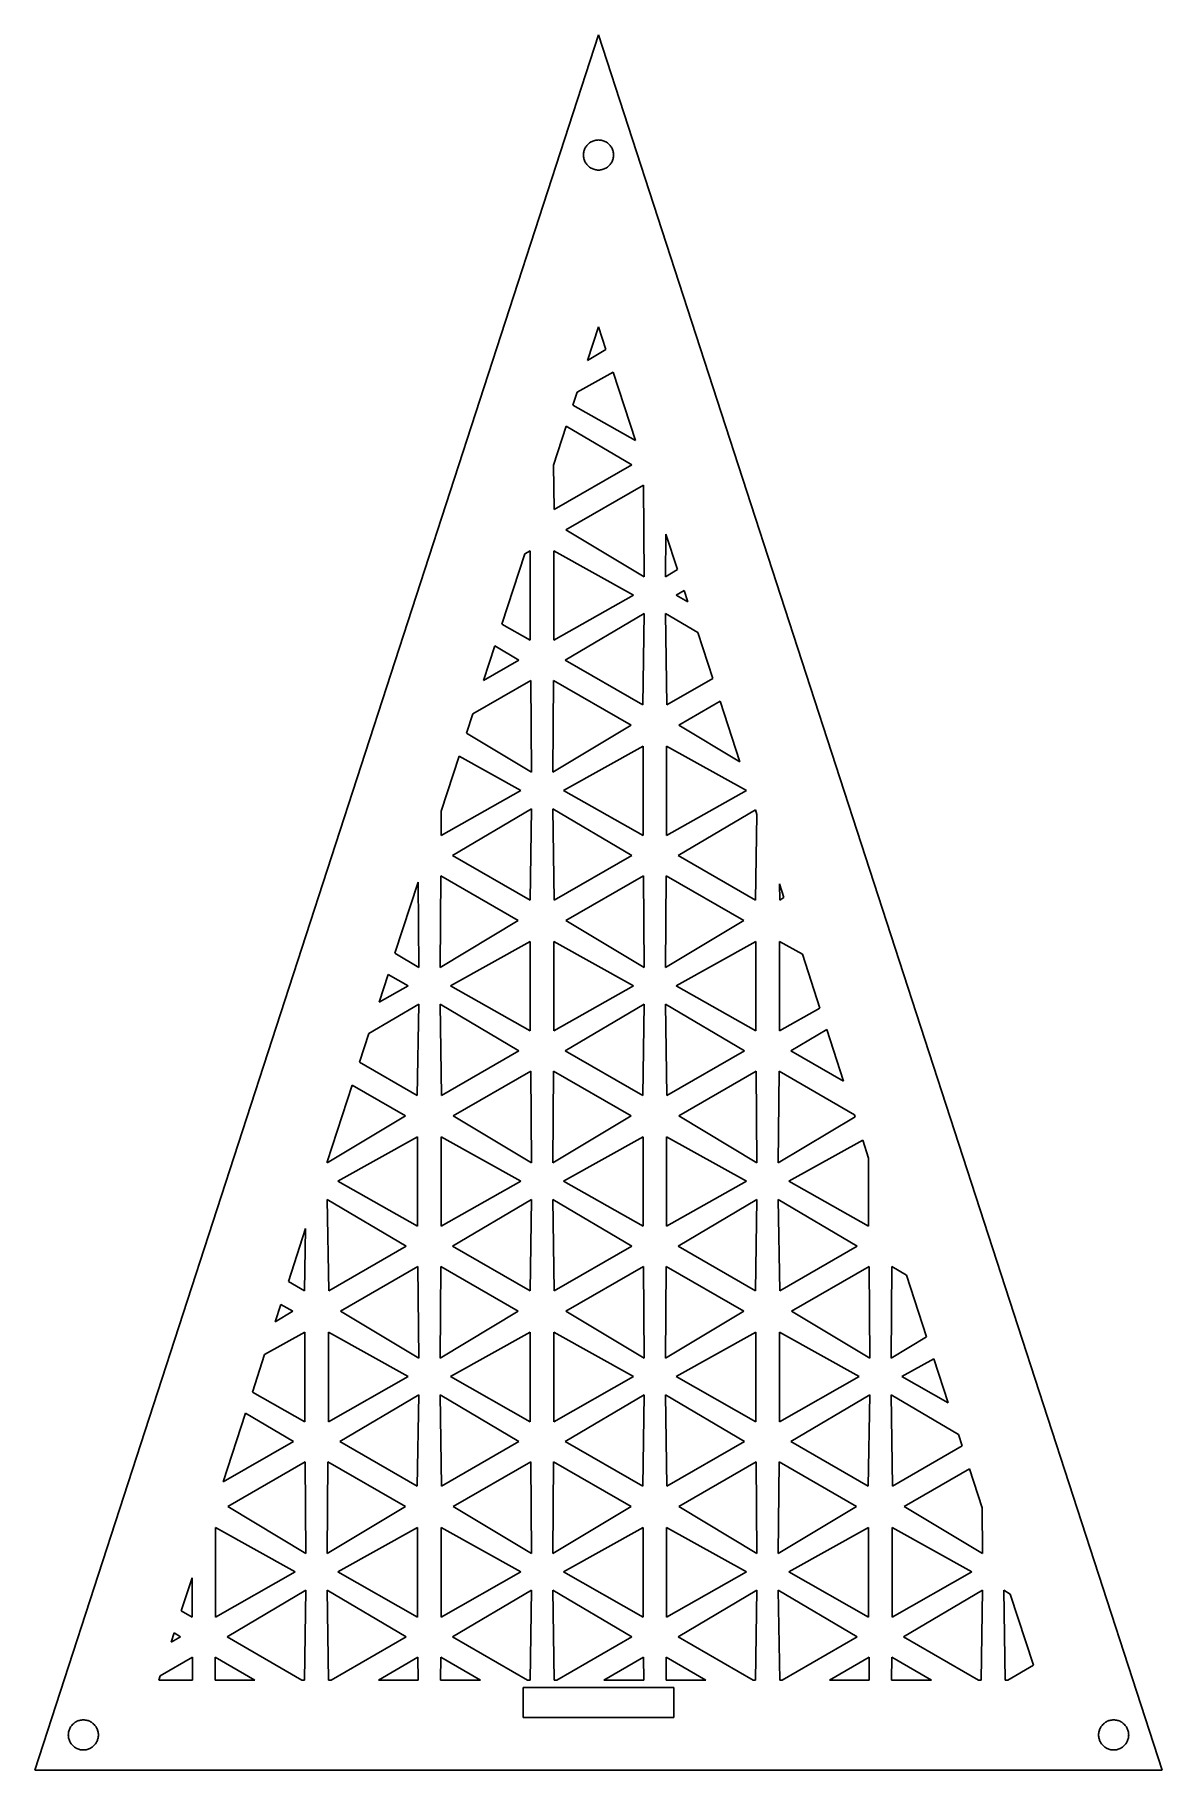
# Model space of a CAD drawing. Header units: metres. Extents: x -75 to 75, y 0 to 231.
import ezdxf

# ---------------------------------------------------------------- set-up
doc = ezdxf.new("R2010")
doc.units = ezdxf.units.M

msp = doc.modelspace()

# ---------------------------------------------------------------- linework, layer by layer
for p, q in [((0, 230.826), (-75, 0)), ((75, 0), (0, 230.826)), ((-2, 214.826), (-1.99605, 214.952)), ((-1.99605, 214.701), (-2, 214.826)), ((-1.99605, 214.952), (-1.98422, 215.077)), ((-1.98422, 214.576), (-1.99605, 214.701)), ((-1.98422, 215.077), (-1.96457, 215.201)), ((-1.96457, 215.201), (-1.93716, 215.324)), ((-1.93716, 215.324), (-1.9021, 215.444)), ((-1.9021, 215.444), (-1.85954, 215.562)), ((-1.85954, 215.562), (-1.80965, 215.678)), ((-1.80965, 215.678), (-1.75261, 215.79)), ((-1.75261, 215.79), (-1.68864, 215.898)), ((-1.68864, 215.898), (-1.61803, 216.002)), ((-1.61803, 216.002), (-1.54102, 216.101)), ((-1.54102, 216.101), (-1.45793, 216.195)), ((-1.45793, 216.195), (-1.36908, 216.284)), ((-1.36908, 216.284), (-1.27484, 216.367)), ((-1.27484, 216.367), (-1.17557, 216.444)), ((-1.17557, 216.444), (-1.07164, 216.515)), ((-1.07164, 216.515), (-0.963501, 216.579)), ((-0.963501, 216.579), (-0.851547, 216.636)), ((-0.851547, 216.636), (-0.736237, 216.686)), ((-0.736237, 216.686), (-0.618027, 216.728)), ((-0.618027, 216.728), (-0.497375, 216.763)), ((-0.497375, 216.763), (-0.374756, 216.791)), ((-0.374756, 216.791), (-0.250656, 216.81)), ((-0.250656, 216.81), (-0.12558, 216.822)), ((-0.12558, 216.822), (0, 216.826)), ((0, 216.826), (0.12558, 216.822)), ((0.12558, 216.822), (0.250656, 216.81)), ((0.250656, 216.81), (0.374756, 216.791)), ((0.374756, 216.791), (0.497375, 216.763)), ((0.497375, 216.763), (0.618027, 216.728)), ((0.618027, 216.728), (0.736237, 216.686)), ((0.736237, 216.686), (0.851547, 216.636)), ((0.851547, 216.636), (0.963501, 216.579)), ((0.963501, 216.579), (1.07164, 216.515)), ((1.07164, 216.515), (1.17557, 216.444)), ((1.17557, 216.444), (1.27484, 216.367)), ((1.27484, 216.367), (1.36908, 216.284)), ((1.36908, 216.284), (1.45793, 216.195)), ((1.45793, 216.195), (1.54102, 216.101)), ((1.54102, 216.101), (1.61803, 216.002)), ((1.61803, 216.002), (1.68864, 215.898)), ((1.68864, 215.898), (1.75261, 215.79)), ((1.75261, 215.79), (1.80965, 215.678)), ((1.80965, 215.678), (1.85954, 215.562)), ((1.85954, 215.562), (1.9021, 215.444)), ((1.9021, 215.444), (1.93716, 215.324)), ((1.93716, 215.324), (1.96457, 215.201)), ((1.96457, 215.201), (1.98422, 215.077)), ((1.98422, 215.077), (1.99605, 214.952)), ((1.99605, 214.701), (1.98422, 214.576)), ((1.99605, 214.952), (2, 214.826)), ((2, 214.826), (1.99605, 214.701)), ((-1.96457, 214.451), (-1.98422, 214.576)), ((-1.93716, 214.329), (-1.96457, 214.451)), ((-1.9021, 214.208), (-1.93716, 214.329)), ((-1.85954, 214.09), (-1.9021, 214.208)), ((-1.80965, 213.975), (-1.85954, 214.09)), ((-1.75261, 213.863), (-1.80965, 213.975)), ((-1.68864, 213.755), (-1.75261, 213.863)), ((-1.61803, 213.651), (-1.68864, 213.755)), ((-1.54102, 213.551), (-1.61803, 213.651)), ((-1.45793, 213.457), (-1.54102, 213.551)), ((-1.36908, 213.368), (-1.45793, 213.457)), ((-1.27484, 213.285), (-1.36908, 213.368)), ((-1.17557, 213.208), (-1.27484, 213.285)), ((-1.07164, 213.138), (-1.17557, 213.208)), ((-0.963501, 213.074), (-1.07164, 213.138)), ((-0.851547, 213.017), (-0.963501, 213.074)), ((-0.736237, 212.967), (-0.851547, 213.017)), ((-0.618027, 212.924), (-0.736237, 212.967)), ((-0.497375, 212.889), (-0.618027, 212.924)), ((-0.374756, 212.862), (-0.497375, 212.889)), ((-0.250656, 212.842), (-0.374756, 212.862)), ((-0.12558, 212.83), (-0.250656, 212.842)), ((0, 212.826), (-0.12558, 212.83)), ((0.12558, 212.83), (0, 212.826)), ((0.250656, 212.842), (0.12558, 212.83)), ((0.374756, 212.862), (0.250656, 212.842)), ((0.497375, 212.889), (0.374756, 212.862)), ((0.618027, 212.924), (0.497375, 212.889)), ((0.736237, 212.967), (0.618027, 212.924)), ((0.851547, 213.017), (0.736237, 212.967)), ((0.963501, 213.074), (0.851547, 213.017)), ((1.07164, 213.138), (0.963501, 213.074)), ((1.17557, 213.208), (1.07164, 213.138)), ((1.27484, 213.285), (1.17557, 213.208)), ((1.36908, 213.368), (1.27484, 213.285)), ((1.45793, 213.457), (1.36908, 213.368)), ((1.54102, 213.551), (1.45793, 213.457)), ((1.61803, 213.651), (1.54102, 213.551)), ((1.68864, 213.755), (1.61803, 213.651)), ((1.75261, 213.863), (1.68864, 213.755)), ((1.80965, 213.975), (1.75261, 213.863)), ((1.85954, 214.09), (1.80965, 213.975)), ((1.9021, 214.208), (1.85954, 214.09)), ((1.93716, 214.329), (1.9021, 214.208)), ((1.96457, 214.451), (1.93716, 214.329)), ((1.98422, 214.576), (1.96457, 214.451)), ((-1.46313, 187.49), (0, 191.993)), ((0, 191.993), (0.986694, 188.957)), ((0.986694, 188.957), (-1.46313, 187.49)), ((-2.8251, 183.299), (1.95992, 185.961)), ((1.95992, 185.961), (4.9239, 176.839)), ((-3.39333, 181.55), (-2.8251, 183.299)), ((4.9239, 176.839), (-3.39333, 181.55)), ((-5.98599, 173.57), (-4.29678, 178.769)), ((-4.29678, 178.769), (4.4165, 173.643)), ((-5.89325, 167.691), (-5.98599, 173.57)), ((4.4165, 173.643), (-5.89325, 167.691)), ((-4.32495, 164.974), (5.98389, 170.926)), ((5.98389, 170.926), (6.08414, 158.744)), ((6.08414, 158.744), (-4.32495, 164.974)), ((8.91541, 158.743), (8.96225, 164.41)), ((8.96225, 164.41), (10.4962, 159.69)), ((-12.8543, 152.432), (-9.81923, 161.773)), ((-9.81923, 161.773), (-9.0683, 162.191)), ((-9.0683, 162.191), (-9.0683, 150.288)), ((-5.93216, 162.192), (4.66965, 156.292)), ((-5.93216, 150.287), (-5.93216, 162.192)), ((10.4962, 159.69), (8.91541, 158.743)), ((4.66965, 156.292), (-5.93216, 150.287)), ((10.3308, 156.292), (11.4058, 156.89)), ((11.8865, 155.411), (10.3308, 156.292)), ((11.4058, 156.89), (11.8865, 155.411)), ((-9.0683, 150.288), (-12.8543, 152.432)), ((-4.4165, 147.662), (6.08459, 153.84)), ((6.08459, 153.84), (5.89325, 141.71)), ((8.91541, 153.84), (13.2195, 151.308)), ((9.10675, 141.71), (8.91541, 153.84)), ((13.2195, 151.308), (15.1959, 145.225)), ((-15.2863, 144.947), (-13.791, 149.549)), ((-13.791, 149.549), (-10.5835, 147.662)), ((-10.5835, 147.662), (-15.2863, 144.947)), ((5.89325, 141.71), (-4.4165, 147.662)), ((-16.7349, 140.489), (-9.01611, 144.946)), ((-9.01611, 144.946), (-8.91586, 132.763)), ((-6.08459, 132.763), (-5.98389, 144.946)), ((-5.98389, 144.946), (4.32587, 138.994)), ((15.1959, 145.225), (9.10675, 141.71)), ((10.675, 138.993), (16.1868, 142.176)), ((16.1868, 142.176), (18.8011, 134.13)), ((-17.5634, 137.939), (-16.7349, 140.489)), ((4.32587, 138.994), (-6.08459, 132.763)), ((18.8011, 134.13), (10.675, 138.993)), ((-8.91586, 132.763), (-17.5634, 137.939)), ((-4.66919, 130.311), (5.9317, 136.21)), ((5.9317, 136.21), (5.9317, 124.307)), ((9.06784, 136.211), (19.6696, 130.311)), ((9.06784, 124.306), (9.06784, 136.211)), ((-20.9322, 127.571), (-18.5547, 134.888)), ((-18.5547, 134.888), (-10.3304, 130.311)), ((-10.3304, 130.311), (-20.9322, 124.306)), ((5.9317, 124.307), (-4.66919, 130.311)), ((19.6696, 130.311), (9.06784, 124.306)), ((-20.9322, 124.306), (-20.9322, 127.571)), ((-19.4165, 121.681), (-8.91541, 127.859)), ((-8.91541, 127.859), (-9.10675, 115.729)), ((-6.08459, 127.859), (4.4165, 121.681)), ((-5.89325, 115.729), (-6.08459, 127.859)), ((10.5835, 121.681), (20.8779, 127.738)), ((20.8779, 127.738), (21.0732, 127.137)), ((21.0732, 127.137), (20.8932, 115.729)), ((-9.10675, 115.729), (-19.4165, 121.681)), ((4.4165, 121.681), (-5.89325, 115.729)), ((20.8932, 115.729), (10.5835, 121.681)), ((-27.0728, 108.672), (-24.009, 118.101)), ((-24.009, 118.101), (-23.9159, 106.782)), ((-21.0846, 106.782), (-20.9839, 118.965)), ((-20.9839, 118.965), (-10.6741, 113.013)), ((-4.32495, 113.012), (5.98389, 118.965)), ((5.98389, 118.965), (6.08414, 106.782)), ((8.91541, 106.782), (9.01611, 118.965)), ((9.01611, 118.965), (19.3259, 113.013)), ((24.0724, 117.906), (24.6734, 116.056)), ((24.1068, 115.729), (24.0724, 117.906)), ((24.6734, 116.056), (24.1068, 115.729)), ((-10.6741, 113.013), (-21.0846, 106.782)), ((6.08414, 106.782), (-4.32495, 113.012)), ((19.3259, 113.013), (8.91541, 106.782)), ((-23.9159, 106.782), (-27.0728, 108.672)), ((-19.6692, 104.33), (-9.0683, 110.229)), ((-9.0683, 110.229), (-9.0683, 98.326)), ((-5.93216, 110.23), (4.66965, 104.33)), ((-5.93216, 98.3255), (-5.93216, 110.23)), ((10.3308, 104.33), (20.9317, 110.229)), ((20.9317, 110.229), (20.9317, 98.326)), ((24.0678, 110.23), (27.1181, 108.533)), ((24.0678, 98.3255), (24.0678, 110.23)), ((27.1181, 108.533), (29.445, 101.371)), ((-29.1947, 102.141), (-28.0007, 105.816)), ((-25.3304, 104.33), (-29.1947, 102.141)), ((-28.0007, 105.816), (-25.3304, 104.33)), ((-9.0683, 98.326), (-19.6692, 104.33)), ((4.66965, 104.33), (-5.93216, 98.3255)), ((20.9317, 98.326), (10.3308, 104.33)), ((-30.548, 97.9763), (-23.9154, 101.879)), ((-23.9154, 101.879), (-24.1068, 89.7479)), ((-21.0846, 101.879), (-10.5835, 95.7002)), ((-20.8932, 89.7484), (-21.0846, 101.879)), ((-4.4165, 95.7002), (6.08459, 101.879)), ((6.08459, 101.879), (5.89325, 89.7479)), ((8.91541, 101.879), (19.4165, 95.7002)), ((9.10675, 89.7484), (8.91541, 101.879)), ((29.445, 101.371), (24.0678, 98.3255)), ((-31.7818, 94.1791), (-30.548, 97.9763)), ((25.5835, 95.7002), (30.3721, 98.5177)), ((30.3721, 98.5177), (32.6047, 91.6466)), ((-10.5835, 95.7002), (-20.8932, 89.7484)), ((5.89325, 89.7479), (-4.4165, 95.7002)), ((19.4165, 95.7002), (9.10675, 89.7484)), ((32.6047, 91.6466), (25.5835, 95.7002)), ((-24.1068, 89.7479), (-31.7818, 94.1791)), ((-19.325, 87.0316), (-9.01611, 92.9839)), ((-9.01611, 92.9839), (-8.91586, 80.8014)), ((-6.08459, 80.8009), (-5.98389, 92.9839)), ((-5.98389, 92.9839), (4.32587, 87.032)), ((10.675, 87.0316), (20.9839, 92.9839)), ((20.9839, 92.9839), (21.0841, 80.8014)), ((23.9154, 80.8009), (24.0161, 92.9839)), ((24.0161, 92.9839), (34.0528, 87.1896)), ((-36.0835, 80.94), (-32.7725, 91.1299)), ((-32.7725, 91.1299), (-25.6741, 87.032)), ((-25.6741, 87.032), (-36.0846, 80.8009)), ((-8.91586, 80.8014), (-19.325, 87.0316)), ((4.32587, 87.032), (-6.08459, 80.8009)), ((21.0841, 80.8014), (10.675, 87.0316)), ((34.1402, 86.9209), (23.9154, 80.8009)), ((34.0528, 87.1896), (34.1402, 86.9209)), ((-34.6692, 78.3492), (-24.0683, 84.2484)), ((-24.0683, 84.2484), (-24.0683, 72.3451)), ((-20.9322, 84.2493), (-10.3304, 78.3492)), ((-20.9322, 72.3447), (-20.9322, 84.2493)), ((-4.66919, 78.3492), (5.9317, 84.2484)), ((5.9317, 84.2484), (5.9317, 72.3451)), ((9.06784, 84.2493), (19.6696, 78.3492)), ((9.06784, 72.3447), (9.06784, 84.2493)), ((25.3308, 78.3492), (35.1499, 83.8133)), ((35.1499, 83.8133), (35.9317, 81.407)), ((-36.0846, 80.8009), (-36.0835, 80.94)), ((35.9317, 81.407), (35.9317, 72.3451)), ((-24.0683, 72.3451), (-34.6692, 78.3492)), ((-10.3304, 78.3492), (-20.9322, 72.3447)), ((5.9317, 72.3451), (-4.66919, 78.3492)), ((19.6696, 78.3492), (9.06784, 72.3447)), ((35.9317, 72.3451), (25.3308, 78.3492)), ((-36.0846, 75.8978), (-25.5835, 69.7194)), ((-35.8932, 63.7675), (-36.0846, 75.8978)), ((-19.4165, 69.7194), (-8.91541, 75.8978)), ((-8.91541, 75.8978), (-9.10675, 63.7671)), ((-6.08459, 75.8978), (4.4165, 69.7194)), ((-5.89325, 63.7675), (-6.08459, 75.8978)), ((10.5835, 69.7194), (21.0846, 75.8978)), ((21.0846, 75.8978), (20.8932, 63.7671)), ((23.9154, 75.8978), (34.4165, 69.7194)), ((24.1068, 63.7675), (23.9154, 75.8978)), ((-41.2594, 65.0099), (-38.9763, 72.0367)), ((-38.9763, 72.0367), (-39.1068, 63.7671)), ((-25.5835, 69.7194), (-35.8932, 63.7675)), ((-9.10675, 63.7671), (-19.4165, 69.7194)), ((4.4165, 69.7194), (-5.89325, 63.7675)), ((20.8932, 63.7671), (10.5835, 69.7194)), ((34.4165, 69.7194), (24.1068, 63.7675)), ((-34.325, 61.0507), (-24.0161, 67.003)), ((-24.0161, 67.003), (-23.9159, 54.8206)), ((-21.0846, 54.8201), (-20.9839, 67.003)), ((-20.9839, 67.003), (-10.6741, 61.0512)), ((-4.32495, 61.0507), (5.98389, 67.003)), ((5.98389, 67.003), (6.08414, 54.8206)), ((8.91541, 54.8201), (9.01611, 67.003)), ((9.01611, 67.003), (19.3259, 61.0512)), ((25.675, 61.0507), (35.9839, 67.003)), ((35.9839, 67.003), (36.0841, 54.8206)), ((38.9154, 54.8201), (39.0161, 67.003)), ((39.0161, 67.003), (40.9803, 65.8691)), ((-39.1068, 63.7671), (-41.2594, 65.0099)), ((40.9803, 65.8691), (43.6496, 57.6537)), ((-42.9976, 59.6605), (-42.2501, 61.961)), ((-40.6741, 61.0512), (-42.9976, 59.6605)), ((-42.2501, 61.961), (-40.6741, 61.0512)), ((-23.9159, 54.8206), (-34.325, 61.0507)), ((-10.6741, 61.0512), (-21.0846, 54.8201)), ((6.08414, 54.8206), (-4.32495, 61.0507)), ((19.3259, 61.0512), (8.91541, 54.8201)), ((36.0841, 54.8206), (25.675, 61.0507)), ((-44.4174, 55.2909), (-39.0683, 58.2675)), ((-39.0683, 58.2675), (-39.0683, 46.3643)), ((-35.9322, 58.2684), (-25.3304, 52.3683)), ((-35.9322, 46.3638), (-35.9322, 58.2684)), ((-19.6692, 52.3683), (-9.0683, 58.2675)), ((-9.0683, 58.2675), (-9.0683, 46.3643)), ((-5.93216, 58.2684), (4.66965, 52.3683)), ((-5.93216, 46.3638), (-5.93216, 58.2684)), ((10.3308, 52.3683), (20.9317, 58.2675)), ((20.9317, 58.2675), (20.9317, 46.3643)), ((24.0678, 58.2684), (34.6696, 52.3683)), ((24.0678, 46.3638), (24.0678, 58.2684)), ((43.6496, 57.6537), (38.9154, 54.8201)), ((-46.0356, 50.3104), (-44.4174, 55.2909)), ((40.3308, 52.3683), (44.5958, 54.7417)), ((44.5958, 54.7417), (46.5027, 48.8727)), ((-25.3304, 52.3683), (-35.9322, 46.3638)), ((-9.0683, 46.3643), (-19.6692, 52.3683)), ((4.66965, 52.3683), (-5.93216, 46.3638)), ((20.9317, 46.3643), (10.3308, 52.3683)), ((34.6696, 52.3683), (24.0678, 46.3638)), ((46.5027, 48.8727), (40.3308, 52.3683)), ((-39.0683, 46.3643), (-46.0356, 50.3104)), ((-34.4165, 43.7386), (-23.9154, 49.917)), ((-23.9154, 49.917), (-24.1068, 37.7863)), ((-21.0846, 49.917), (-10.5835, 43.7386)), ((-20.8932, 37.7867), (-21.0846, 49.917)), ((-4.4165, 43.7386), (6.08459, 49.917)), ((6.08459, 49.917), (5.89325, 37.7863)), ((8.91541, 49.917), (19.4165, 43.7386)), ((9.10675, 37.7867), (8.91541, 49.917)), ((25.5835, 43.7386), (36.0846, 49.917)), ((36.0846, 49.917), (35.8932, 37.7863)), ((38.9154, 49.917), (47.8765, 44.6446)), ((39.1068, 37.7867), (38.9154, 49.917)), ((-49.9228, 38.347), (-46.9532, 47.4863)), ((-46.9532, 47.4863), (-40.5835, 43.7386)), ((47.8765, 44.6446), (48.3677, 43.1331)), ((-40.5835, 43.7386), (-49.9228, 38.347)), ((-24.1068, 37.7863), (-34.4165, 43.7386)), ((-10.5835, 43.7386), (-20.8932, 37.7867)), ((5.89325, 37.7863), (-4.4165, 43.7386)), ((19.4165, 43.7386), (9.10675, 37.7867)), ((35.8932, 37.7863), (25.5835, 43.7386)), ((48.3677, 43.1331), (39.1068, 37.7867)), ((-49.325, 35.0699), (-39.0161, 41.0222)), ((-39.0161, 41.0222), (-38.9159, 28.8397)), ((-36.0846, 28.8393), (-35.9839, 41.0222)), ((-35.9839, 41.0222), (-25.6741, 35.0703)), ((-19.325, 35.0699), (-9.01611, 41.0222)), ((-9.01611, 41.0222), (-8.91586, 28.8397)), ((-6.08459, 28.8393), (-5.98389, 41.0222)), ((-5.98389, 41.0222), (4.32587, 35.0703)), ((10.675, 35.0699), (20.9839, 41.0222)), ((20.9839, 41.0222), (21.0841, 28.8397)), ((23.9154, 28.8393), (24.0161, 41.0222)), ((24.0161, 41.0222), (34.3259, 35.0703)), ((40.675, 35.0699), (49.3585, 40.0837)), ((49.3585, 40.0837), (51.034, 34.9268)), ((-38.9159, 28.8397), (-49.325, 35.0699)), ((-25.6741, 35.0703), (-36.0846, 28.8393)), ((-8.91586, 28.8397), (-19.325, 35.0699)), ((4.32587, 35.0703), (-6.08459, 28.8393)), ((21.0841, 28.8397), (10.675, 35.0699)), ((34.3259, 35.0703), (23.9154, 28.8393)), ((51.0841, 28.8397), (40.675, 35.0699)), ((51.034, 34.9268), (51.0841, 28.8397)), ((-50.9322, 32.2876), (-40.3304, 26.3875)), ((-50.9322, 20.383), (-50.9322, 32.2876)), ((-34.6692, 26.3875), (-24.0683, 32.2867)), ((-24.0683, 32.2867), (-24.0683, 20.3835)), ((-20.9322, 32.2876), (-10.3304, 26.3875)), ((-20.9322, 20.383), (-20.9322, 32.2876)), ((-4.66919, 26.3875), (5.9317, 32.2867)), ((5.9317, 32.2867), (5.9317, 20.3835)), ((9.06784, 32.2876), (19.6696, 26.3875)), ((9.06784, 20.383), (9.06784, 32.2876)), ((25.3308, 26.3875), (35.9317, 32.2867)), ((35.9317, 32.2867), (35.9317, 20.3835)), ((39.0678, 32.2876), (49.6696, 26.3875)), ((39.0678, 20.383), (39.0678, 32.2876)), ((-55.4966, 21.1924), (-54.0683, 25.5883)), ((-54.0683, 25.5883), (-54.0683, 20.3835)), ((-40.3304, 26.3875), (-50.9322, 20.383)), ((-24.0683, 20.3835), (-34.6692, 26.3875)), ((-10.3304, 26.3875), (-20.9322, 20.383)), ((5.9317, 20.3835), (-4.66919, 26.3875)), ((19.6696, 26.3875), (9.06784, 20.383)), ((35.9317, 20.3835), (25.3308, 26.3875)), ((49.6696, 26.3875), (39.0678, 20.383)), ((-49.4165, 17.7577), (-38.9154, 23.9362)), ((-38.9154, 23.9362), (-39.1037, 12)), ((-35.8963, 12), (-36.0846, 23.9362)), ((-36.0846, 23.9362), (-25.5835, 17.7577)), ((-19.4165, 17.7577), (-8.91541, 23.9362)), ((-8.91541, 23.9362), (-9.10368, 12)), ((-5.89632, 12), (-6.08459, 23.9362)), ((-6.08459, 23.9362), (4.4165, 17.7577)), ((10.5835, 17.7577), (21.0846, 23.9362)), ((21.0846, 23.9362), (20.8963, 12)), ((24.1037, 12), (23.9154, 23.9362)), ((23.9154, 23.9362), (34.4165, 17.7577)), ((40.5835, 17.7577), (51.0846, 23.9362)), ((51.0846, 23.9362), (50.8963, 12)), ((54.1037, 12), (53.9154, 23.9362)), ((53.9154, 23.9362), (54.7681, 23.4344)), ((54.7681, 23.4344), (57.8452, 13.9641)), ((-54.0683, 20.3835), (-55.4966, 21.1924)), ((-56.8502, 17.0264), (-56.4474, 18.266)), ((-55.5835, 17.7577), (-56.8502, 17.0264)), ((-56.4474, 18.266), (-55.5835, 17.7577)), ((-39.4438, 12), (-49.4165, 17.7577)), ((-25.5835, 17.7577), (-35.557, 12)), ((-9.44377, 12), (-19.4165, 17.7577)), ((4.4165, 17.7577), (-5.55699, 12)), ((20.5562, 12), (10.5835, 17.7577)), ((34.4165, 17.7577), (24.443, 12)), ((50.5562, 12), (40.5835, 17.7577)), ((-58.2987, 12.5686), (-54.0161, 15.0414)), ((-54.0161, 15.0414), (-53.9911, 12)), ((-51.009, 12), (-50.9839, 15.0414)), ((-50.9839, 15.0414), (-45.7157, 12)), ((-29.2834, 12), (-24.0161, 15.0414)), ((-24.0161, 15.0414), (-23.9911, 12)), ((-21.009, 12), (-20.9839, 15.0414)), ((-20.9839, 15.0414), (-15.7157, 12)), ((0.716553, 12), (5.98389, 15.0414)), ((5.98389, 15.0414), (6.00891, 12)), ((8.99097, 12), (9.01611, 15.0414)), ((9.01611, 15.0414), (14.2843, 12)), ((30.7166, 12), (35.9839, 15.0414)), ((35.9839, 15.0414), (36.0089, 12)), ((38.991, 12), (39.0161, 15.0414)), ((39.0161, 15.0414), (44.2843, 12)), ((57.8452, 13.9641), (54.443, 12)), ((-58.4834, 12), (-58.2987, 12.5686)), ((-53.9911, 12), (-58.4834, 12)), ((-45.7157, 12), (-51.009, 12)), ((-39.1037, 12), (-39.4438, 12)), ((-35.557, 12), (-35.8963, 12)), ((-23.9911, 12), (-29.2834, 12)), ((-15.7157, 12), (-21.009, 12)), ((-9.10368, 12), (-9.44377, 12)), ((-5.55699, 12), (-5.89632, 12)), ((6.00891, 12), (0.716553, 12)), ((14.2843, 12), (8.99097, 12)), ((20.8963, 12), (20.5562, 12)), ((24.443, 12), (24.1037, 12)), ((36.0089, 12), (30.7166, 12)), ((44.2843, 12), (38.991, 12)), ((50.8963, 12), (50.5562, 12)), ((54.443, 12), (54.1037, 12)), ((-10, 7), (-10, 11)), ((-10, 11), (10, 11)), ((10, 11), (10, 7)), ((10, 7), (-10, 7)), ((-70.5279, 4.70227), (-70.5239, 4.82785)), ((-70.5239, 4.57669), (-70.5279, 4.70227)), ((-70.5239, 4.82785), (-70.5121, 4.95294)), ((-70.5121, 4.95294), (-70.4924, 5.07704)), ((-70.4924, 5.07704), (-70.465, 5.19966)), ((-70.465, 5.19966), (-70.43, 5.32031)), ((-70.43, 5.32031), (-70.3874, 5.43852)), ((-70.3874, 5.43852), (-70.3375, 5.55383)), ((-70.3375, 5.55383), (-70.2805, 5.66579)), ((-70.2805, 5.66579), (-70.2165, 5.77393)), ((-70.2165, 5.77393), (-70.1459, 5.87784)), ((-70.1459, 5.87784), (-70.0689, 5.97713)), ((-70.0689, 5.97713), (-69.9858, 6.07137)), ((-69.9858, 6.07137), (-69.897, 6.16022)), ((-69.897, 6.16022), (-69.8027, 6.2433)), ((-69.8027, 6.2433), (-69.7034, 6.32031)), ((-69.7034, 6.32031), (-69.5995, 6.39093)), ((-69.5995, 6.39093), (-69.4914, 6.4549)), ((-69.4914, 6.4549), (-69.3794, 6.51193)), ((-69.3794, 6.51193), (-69.2641, 6.56183)), ((-69.2641, 6.56183), (-69.1459, 6.60439)), ((-69.1459, 6.60439), (-69.0252, 6.63943)), ((-69.0252, 6.63943), (-68.9026, 6.66685)), ((-68.9026, 6.66685), (-68.7785, 6.68651)), ((-68.7785, 6.68651), (-68.6534, 6.69833)), ((-68.6534, 6.69833), (-68.5279, 6.70227)), ((-68.5279, 6.70227), (-68.4023, 6.69833)), ((-68.4023, 6.69833), (-68.2772, 6.68651)), ((-68.2772, 6.68651), (-68.1531, 6.66685)), ((-68.1531, 6.66685), (-68.0305, 6.63943)), ((-68.0305, 6.63943), (-67.9098, 6.60439)), ((-67.9098, 6.60439), (-67.7916, 6.56183)), ((-67.7916, 6.56183), (-67.6763, 6.51193)), ((-67.6763, 6.51193), (-67.5643, 6.4549)), ((-67.5643, 6.4549), (-67.4562, 6.39093)), ((-67.4562, 6.39093), (-67.3523, 6.32031)), ((-67.3523, 6.32031), (-67.253, 6.2433)), ((-67.253, 6.2433), (-67.1588, 6.16022)), ((-67.1588, 6.16022), (-67.0699, 6.07137)), ((-67.0699, 6.07137), (-66.9868, 5.97713)), ((-66.9868, 5.97713), (-66.9098, 5.87784)), ((-66.9098, 5.87784), (-66.8392, 5.77393)), ((-66.8392, 5.77393), (-66.7752, 5.66579)), ((-66.7752, 5.66579), (-66.7182, 5.55383)), ((-66.7182, 5.55383), (-66.6683, 5.43852)), ((-66.6683, 5.43852), (-66.6257, 5.32031)), ((-66.6257, 5.32031), (-66.5907, 5.19966)), ((-66.5907, 5.19966), (-66.5633, 5.07704)), ((-66.5633, 5.07704), (-66.5436, 4.95294)), ((-66.5436, 4.95294), (-66.5318, 4.82785)), ((-66.5318, 4.82785), (-66.5279, 4.70227)), ((-66.5279, 4.70227), (-66.5318, 4.57669)), ((66.5279, 4.70227), (66.5318, 4.82785)), ((66.5318, 4.57669), (66.5279, 4.70227)), ((66.5318, 4.82785), (66.5436, 4.95294)), ((66.5436, 4.95294), (66.5633, 5.07704)), ((66.5633, 5.07704), (66.5907, 5.19966)), ((66.5907, 5.19966), (66.6257, 5.32031)), ((66.6257, 5.32031), (66.6683, 5.43852)), ((66.6683, 5.43852), (66.7182, 5.55383)), ((66.7182, 5.55383), (66.7752, 5.66579)), ((66.7752, 5.66579), (66.8392, 5.77393)), ((66.8392, 5.77393), (66.9098, 5.87784)), ((66.9098, 5.87784), (66.9868, 5.97713)), ((66.9868, 5.97713), (67.0699, 6.07137)), ((67.0699, 6.07137), (67.1588, 6.16022)), ((67.1588, 6.16022), (67.253, 6.2433)), ((67.253, 6.2433), (67.3523, 6.32031)), ((67.3523, 6.32031), (67.4562, 6.39093)), ((67.4562, 6.39093), (67.5643, 6.4549)), ((67.5643, 6.4549), (67.6763, 6.51193)), ((67.6763, 6.51193), (67.7916, 6.56183)), ((67.7916, 6.56183), (67.9098, 6.60439)), ((67.9098, 6.60439), (68.0305, 6.63943)), ((68.0305, 6.63943), (68.1531, 6.66685)), ((68.1531, 6.66685), (68.2772, 6.68651)), ((68.2772, 6.68651), (68.4023, 6.69833)), ((68.4023, 6.69833), (68.5279, 6.70227)), ((68.5279, 6.70227), (68.6534, 6.69833)), ((68.6534, 6.69833), (68.7785, 6.68651)), ((68.7785, 6.68651), (68.9026, 6.66685)), ((68.9026, 6.66685), (69.0252, 6.63943)), ((69.0252, 6.63943), (69.1459, 6.60439)), ((69.1459, 6.60439), (69.2641, 6.56183)), ((69.2641, 6.56183), (69.3794, 6.51193)), ((69.3794, 6.51193), (69.4914, 6.4549)), ((69.4914, 6.4549), (69.5995, 6.39093)), ((69.5995, 6.39093), (69.7034, 6.32031)), ((69.7034, 6.32031), (69.8027, 6.2433)), ((69.8027, 6.2433), (69.897, 6.16022)), ((69.897, 6.16022), (69.9858, 6.07137)), ((69.9858, 6.07137), (70.0689, 5.97713)), ((70.0689, 5.97713), (70.1459, 5.87784)), ((70.1459, 5.87784), (70.2165, 5.77393)), ((70.2165, 5.77393), (70.2805, 5.66579)), ((70.2805, 5.66579), (70.3375, 5.55383)), ((70.3375, 5.55383), (70.3874, 5.43852)), ((70.3874, 5.43852), (70.43, 5.32031)), ((70.43, 5.32031), (70.465, 5.19966)), ((70.465, 5.19966), (70.4924, 5.07704)), ((70.4924, 5.07704), (70.5121, 4.95294)), ((70.5121, 4.95294), (70.5239, 4.82785)), ((70.5239, 4.82785), (70.5279, 4.70227)), ((70.5279, 4.70227), (70.5239, 4.57669)), ((-70.5121, 4.45161), (-70.5239, 4.57669)), ((-70.4924, 4.32751), (-70.5121, 4.45161)), ((-70.465, 4.2049), (-70.4924, 4.32751)), ((-70.43, 4.08424), (-70.465, 4.2049)), ((-70.3874, 3.96602), (-70.43, 4.08424)), ((-70.3375, 3.85072), (-70.3874, 3.96602)), ((-70.2805, 3.73877), (-70.3375, 3.85072)), ((-70.2165, 3.63062), (-70.2805, 3.73877)), ((-70.1459, 3.5267), (-70.2165, 3.63062)), ((-70.0689, 3.42743), (-70.1459, 3.5267)), ((-69.9858, 3.33318), (-70.0689, 3.42743)), ((-69.897, 3.24434), (-69.9858, 3.33318)), ((-69.8027, 3.16125), (-69.897, 3.24434)), ((-69.7034, 3.08424), (-69.8027, 3.16125)), ((-69.5995, 3.01363), (-69.7034, 3.08424)), ((-69.4914, 2.94966), (-69.5995, 3.01363)), ((-69.3794, 2.89262), (-69.4914, 2.94966)), ((-69.2641, 2.84273), (-69.3794, 2.89262)), ((-69.1459, 2.80016), (-69.2641, 2.84273)), ((-69.0252, 2.76511), (-69.1459, 2.80016)), ((-68.9026, 2.7377), (-69.0252, 2.76511)), ((-68.7785, 2.71805), (-68.9026, 2.7377)), ((-68.6534, 2.70622), (-68.7785, 2.71805)), ((-68.5279, 2.70227), (-68.6534, 2.70622)), ((-68.4023, 2.70622), (-68.5279, 2.70227)), ((-68.2772, 2.71805), (-68.4023, 2.70622)), ((-68.1531, 2.7377), (-68.2772, 2.71805)), ((-68.0305, 2.76511), (-68.1531, 2.7377)), ((-67.9098, 2.80016), (-68.0305, 2.76511)), ((-67.7916, 2.84273), (-67.9098, 2.80016)), ((-67.6763, 2.89262), (-67.7916, 2.84273)), ((-67.5643, 2.94966), (-67.6763, 2.89262)), ((-67.4562, 3.01363), (-67.5643, 2.94966)), ((-67.3523, 3.08424), (-67.4562, 3.01363)), ((-67.253, 3.16125), (-67.3523, 3.08424)), ((-67.1588, 3.24434), (-67.253, 3.16125)), ((-67.0699, 3.33318), (-67.1588, 3.24434)), ((-66.9868, 3.42743), (-67.0699, 3.33318)), ((-66.9098, 3.5267), (-66.9868, 3.42743)), ((-66.8392, 3.63062), (-66.9098, 3.5267)), ((-66.7752, 3.73877), (-66.8392, 3.63062)), ((-66.7182, 3.85072), (-66.7752, 3.73877)), ((-66.6683, 3.96602), (-66.7182, 3.85072)), ((-66.6257, 4.08424), (-66.6683, 3.96602)), ((-66.5907, 4.2049), (-66.6257, 4.08424)), ((-66.5633, 4.32751), (-66.5907, 4.2049)), ((-66.5436, 4.45161), (-66.5633, 4.32751)), ((-66.5318, 4.57669), (-66.5436, 4.45161)), ((66.5436, 4.45161), (66.5318, 4.57669)), ((66.5633, 4.32751), (66.5436, 4.45161)), ((66.5907, 4.2049), (66.5633, 4.32751)), ((66.6257, 4.08424), (66.5907, 4.2049)), ((66.6683, 3.96602), (66.6257, 4.08424)), ((66.7182, 3.85072), (66.6683, 3.96602)), ((66.7752, 3.73877), (66.7182, 3.85072)), ((66.8392, 3.63062), (66.7752, 3.73877)), ((66.9098, 3.5267), (66.8392, 3.63062)), ((66.9868, 3.42743), (66.9098, 3.5267)), ((67.0699, 3.33318), (66.9868, 3.42743)), ((67.1588, 3.24434), (67.0699, 3.33318)), ((67.253, 3.16125), (67.1588, 3.24434)), ((67.3523, 3.08424), (67.253, 3.16125)), ((67.4562, 3.01363), (67.3523, 3.08424)), ((67.5643, 2.94966), (67.4562, 3.01363)), ((67.6763, 2.89262), (67.5643, 2.94966)), ((67.7916, 2.84273), (67.6763, 2.89262)), ((67.9098, 2.80016), (67.7916, 2.84273)), ((68.0305, 2.76511), (67.9098, 2.80016)), ((68.1531, 2.7377), (68.0305, 2.76511)), ((68.2772, 2.71805), (68.1531, 2.7377)), ((68.4023, 2.70622), (68.2772, 2.71805)), ((68.5279, 2.70227), (68.4023, 2.70622)), ((68.6534, 2.70622), (68.5279, 2.70227)), ((68.7785, 2.71805), (68.6534, 2.70622)), ((68.9026, 2.7377), (68.7785, 2.71805)), ((69.0252, 2.76511), (68.9026, 2.7377)), ((69.1459, 2.80016), (69.0252, 2.76511)), ((69.2641, 2.84273), (69.1459, 2.80016)), ((69.3794, 2.89262), (69.2641, 2.84273)), ((69.4914, 2.94966), (69.3794, 2.89262)), ((69.5995, 3.01363), (69.4914, 2.94966)), ((69.7034, 3.08424), (69.5995, 3.01363)), ((69.8027, 3.16125), (69.7034, 3.08424)), ((69.897, 3.24434), (69.8027, 3.16125)), ((69.9858, 3.33318), (69.897, 3.24434)), ((70.0689, 3.42743), (69.9858, 3.33318)), ((70.1459, 3.5267), (70.0689, 3.42743)), ((70.2165, 3.63062), (70.1459, 3.5267)), ((70.2805, 3.73877), (70.2165, 3.63062)), ((70.3375, 3.85072), (70.2805, 3.73877)), ((70.3874, 3.96602), (70.3375, 3.85072)), ((70.43, 4.08424), (70.3874, 3.96602)), ((70.465, 4.2049), (70.43, 4.08424)), ((70.4924, 4.32751), (70.465, 4.2049)), ((70.5121, 4.45161), (70.4924, 4.32751)), ((70.5239, 4.57669), (70.5121, 4.45161)), ((-75, 0), (75, 0))]:
    msp.add_line(p, q)

doc.saveas('drawing.dxf')
